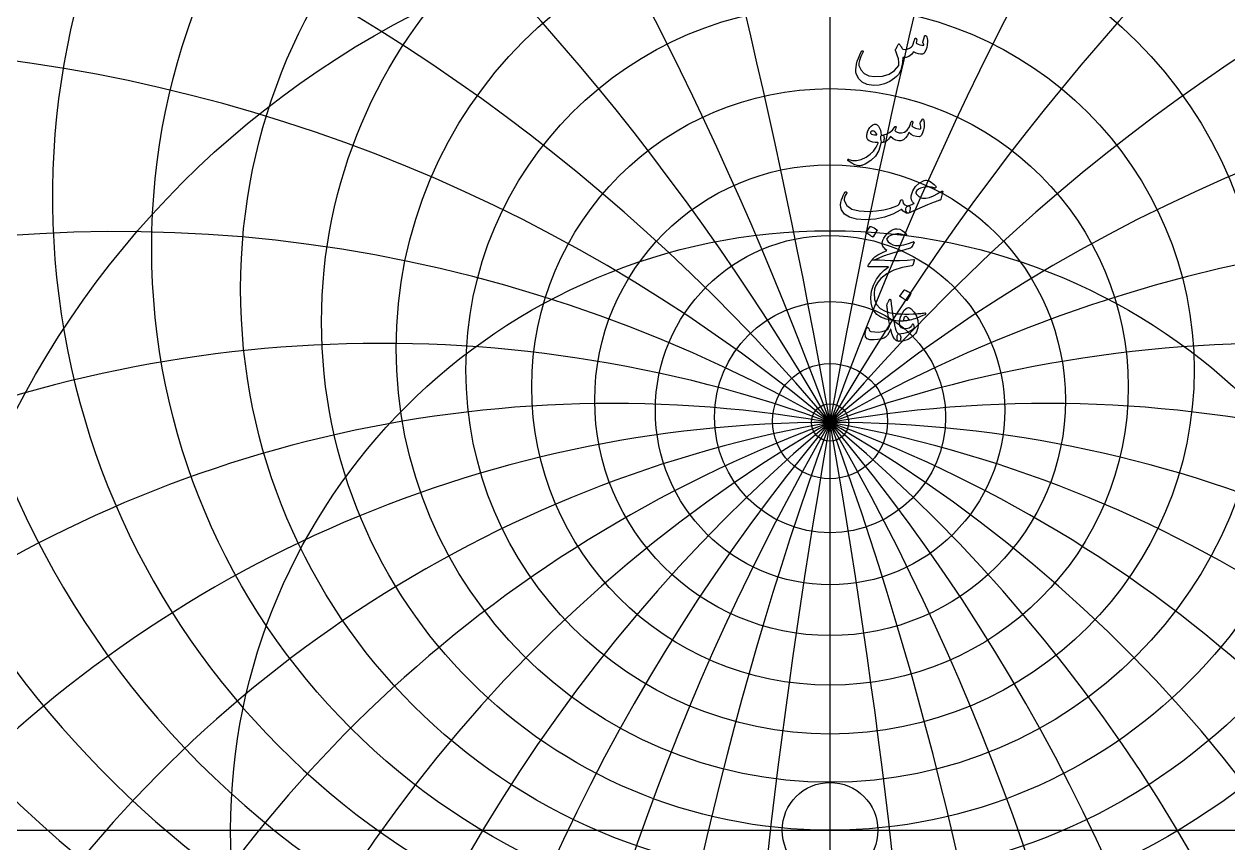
# Model space of a CAD drawing. Header units: millimetres. Extents: x -59 to 59, y -59 to 61.
# Drawn here: x -33.7 to 16.6, y -0.5 to 33.7 of the extents above; entities that cross this region are included whole.
import ezdxf

# ---------------------------------------------------------------- set-up
doc = ezdxf.new("R2010")
doc.units = ezdxf.units.MM
for name, color, linetype in [('CUT_INNER', 6, 'Continuous'), ('CUT_OUTER', 1, 'Continuous'), ('ENGRAVE', 7, 'Continuous'), ('ENGRAVE_FINE', 8, 'Continuous'), ('TEXT', 5, 'Continuous')]:
    doc.layers.add(name, color=color, linetype=linetype)

msp = doc.modelspace()

# ---------------------------------------------------------------- linework, layer by layer
at = {"layer": 'CUT_INNER'}
msp.add_circle((0, 0), 2, dxfattribs=at)
at = {"layer": 'CUT_OUTER'}
msp.add_arc((-0.0002, -0.0001), 59.3249, 136.054439, 87.802065, dxfattribs=at)
at = {"layer": 'ENGRAVE'}
for points in [[(0, -58.5), (0, 58.5)], [(-58.5, 0), (58.5, 0)]]:
    msp.add_lwpolyline(points, dxfattribs=at)
for centre, radius in [((0, 0), 58.5), ((0, 24.3408), 28.3656), ((0, 22.6408), 24.6477), ((0, 21.2646), 21.2646), ((0, 0), 38.2935), ((0, 20.1502), 18.1433), ((0, 19.2522), 15.2274), ((0, 18.5373), 12.4722), ((0, 17.9807), 9.8412), ((0, 0), 25.0665), ((0, 17.5644), 7.3037), ((0, 17.2755), 4.8332), ((0, 17.1055), 2.406), ((0, 17.0494), 0.78)]:
    msp.add_circle(centre, radius, dxfattribs=at)
for centre, radius, start, end in [((0, 26.4508), 32.5159, 104.50551, 75.49449), ((0, 29.0934), 37.2329, 146.69677, 33.30323), ((0, 32.4472), 42.7079, 168.64959, 11.35041), ((0, 36.7831), 49.2254, 185.60814, 354.39186), ((0, 42.5292), 57.2287, 199.95904, 340.04096), ((0, -34.4796), 51.529, 42, 138), ((0, -34.4796), 51.529, 42, 138), ((-13.0985, 48.8843), 63.4637, 224.535726, 263.111304)]:
    msp.add_arc(centre, radius, start, end, dxfattribs=at)
at = {"layer": 'ENGRAVE_FINE'}
for centre, radius, start, end in [((-292.2353, -34.4796), 296.7435, 3.846969, 18.080135), ((-292.2353, -34.4796), 296.7435, 3.846969, 18.080135), ((292.2353, -34.4796), 296.7435, 161.919865, 176.153031), ((292.2353, -34.4796), 296.7435, 161.919865, 176.153031), ((-141.5747, -34.4796), 150.6606, 7.744385, 36.376389), ((-141.5747, -34.4796), 150.6606, 7.744385, 36.376389), ((141.5747, -34.4796), 150.6606, 143.623611, 172.255615), ((141.5747, -34.4796), 150.6606, 143.623611, 172.255615), ((-89.2508, -34.4796), 103.0579, 11.745134, 55.103196), ((-89.2508, -34.4796), 103.0579, 11.745134, 55.103196), ((89.2508, -34.4796), 103.0579, 124.896804, 168.254866), ((89.2508, -34.4796), 103.0579, 124.896804, 168.254866), ((-61.4098, -34.4796), 80.1648, 15.907198, 74.457561), ((-61.4098, -34.4796), 80.1648, 15.907198, 74.457561), ((61.4098, -34.4796), 80.1648, 105.542439, 164.092802), ((61.4098, -34.4796), 80.1648, 105.542439, 164.092802), ((-43.2379, -34.4796), 67.2663, 20.296793, 94.565762), ((-43.2379, -34.4796), 67.2663, 20.296793, 94.565762), ((43.2379, -34.4796), 67.2663, 85.434238, 159.703207), ((43.2379, -34.4796), 67.2663, 85.434238, 159.703207), ((-29.7503, -34.4796), 59.5005, 24.992282, 112.762358), ((-29.7503, -34.4796), 59.5005, 24.992282, 112.762358), ((29.7503, -34.4796), 59.5005, 67.237642, 155.007718), ((29.7503, -34.4796), 59.5005, 67.237642, 155.007718), ((-18.755, -34.4796), 54.836, 30.08929, 122.5356), ((-18.755, -34.4796), 54.836, 30.08929, 122.5356), ((18.755, -34.4796), 54.836, 57.4644, 149.91071), ((18.755, -34.4796), 54.836, 57.4644, 149.91071), ((-9.0859, -34.4796), 52.3239, 35.70752, 130.83453), ((-9.0859, -34.4796), 52.3239, 35.70752, 130.83453), ((9.0859, -34.4796), 52.3239, 49.16547, 144.29248), ((9.0859, -34.4796), 52.3239, 49.16547, 144.29248)]:
    msp.add_arc(centre, radius, start, end, dxfattribs=at)
at = {"layer": 'TEXT'}
for points in [[(3.9475, 33.1948), (3.9535, 33.2099), (3.9613, 33.2208), (3.9708, 33.2272), (3.9821, 33.2294), (3.9966, 33.2277), (4.0089, 33.2225), (4.0191, 33.2138), (4.0271, 33.2017), (4.0467, 33.1585), (4.0608, 33.1049), (4.0692, 33.0409), (4.072, 32.9665), (4.0645, 32.845), (4.0418, 32.7295), (4.0039, 32.6201), (3.951, 32.5167), (3.9328, 32.4918), (3.9129, 32.4726), (3.8913, 32.459), (3.8679, 32.451), (3.7834, 32.4456), (3.6923, 32.4605), (3.5948, 32.4957), (3.4908, 32.5513), (3.4032, 32.4313), (3.2997, 32.3515), (3.1801, 32.3119), (3.0445, 32.3126), (3.0401, 32.2396), (3.0337, 32.1695), (3.0254, 32.1021), (3.0151, 32.0375), (3.0029, 31.9754), (2.9887, 31.9152), (2.9726, 31.8569), (2.9546, 31.8006), (2.9126, 31.6989), (2.856, 31.6051), (2.7846, 31.519), (2.6985, 31.4408), (2.4972, 31.3067), (2.2843, 31.2124), (2.0596, 31.1579), (1.8232, 31.1432), (1.5571, 31.1793), (1.3467, 31.2738), (1.1921, 31.4267), (1.0933, 31.638), (1.0799, 31.7141), (1.0777, 31.804), (1.0868, 31.9078), (1.1071, 32.0254), (1.1397, 32.1543), (1.1858, 32.2884), (1.2453, 32.4276), (1.3181, 32.5721), (1.324, 32.5812), (1.3311, 32.5876), (1.3395, 32.5915), (1.3493, 32.5928), (1.359, 32.592), (1.3674, 32.5894), (1.3746, 32.585), (1.3804, 32.579), (1.3843, 32.5701), (1.3856, 32.5608), (1.3843, 32.5511), (1.3804, 32.5409), (1.2879, 32.3487), (1.2282, 32.1906), (1.2014, 32.0667), (1.2074, 31.977), (1.2948, 31.7792), (1.4323, 31.6354), (1.62, 31.5456), (1.8578, 31.5099), (2.1904, 31.5311), (2.4719, 31.6155), (2.7024, 31.7629), (2.8819, 31.9735), (2.8813, 32.1124), (2.8586, 32.259), (2.8138, 32.4134), (2.747, 32.5755), (2.7386, 32.592), (2.734, 32.6067), (2.7334, 32.6196), (2.7366, 32.6309), (2.7552, 32.6695), (2.7729, 32.7057), (2.7898, 32.7395), (2.8058, 32.771), (2.8209, 32.7997), (2.8352, 32.8251), (2.8486, 32.8472), (2.8612, 32.8661), (2.8683, 32.8741), (2.8759, 32.8774), (2.8839, 32.8759), (2.8923, 32.8696), (2.8966, 32.8648), (2.9027, 32.8575), (2.9105, 32.8475), (2.92, 32.835), (2.9308, 32.8199), (2.9425, 32.8021), (2.955, 32.7818), (2.9684, 32.7589), (2.9956, 32.7148), (3.0186, 32.6828), (3.0372, 32.6629), (3.0514, 32.6551), (3.1414, 32.6475), (3.2313, 32.6629), (3.3213, 32.7012), (3.4112, 32.7624), (3.4439, 32.803), (3.4761, 32.8696), (3.5079, 32.9621), (3.5393, 33.0806), (3.5423, 33.0919), (3.5479, 33.1014), (3.5561, 33.1092), (3.5669, 33.1152), (3.5771, 33.1191), (3.5868, 33.1204), (3.5961, 33.1191), (3.605, 33.1152), (3.6182, 33.0936), (3.6231, 33.053), (3.6199, 32.9933), (3.6084, 32.9146), (3.6783, 32.8718), (3.7529, 32.8437), (3.8322, 32.8302), (3.9164, 32.8315), (3.9153, 32.8568), (3.912, 32.8774), (3.9066, 32.8932), (3.8991, 32.9042), (3.8904, 32.9146), (3.8852, 32.925), (3.8835, 32.9353), (3.8852, 32.9457)], [(3.8662, 29.7374), (3.8738, 29.7425), (3.8826, 29.7408), (3.8928, 29.7322), (3.9042, 29.7166), (3.9166, 29.6902), (3.9259, 29.6526), (3.9321, 29.6037), (3.9354, 29.5436), (3.9365, 29.4753), (3.9328, 29.4087), (3.9244, 29.3438), (3.9112, 29.2807), (3.8727, 29.1579), (3.8299, 29.0696), (3.7827, 29.016), (3.7313, 28.997), (3.6095, 29.0041), (3.4969, 29.0359), (3.3933, 29.0923), (3.2988, 29.1734), (3.2339, 29.0456), (3.157, 28.9459), (3.0679, 28.8744), (2.9667, 28.8309), (2.8605, 28.8214), (2.753, 28.8482), (2.6443, 28.9114), (2.5342, 29.0108), (2.4451, 28.8973), (2.3578, 28.8162), (2.2721, 28.7676), (2.1882, 28.7513), (2.1714, 28.7609), (2.1554, 28.7894), (2.1402, 28.837), (2.126, 28.9036), (2.1208, 28.9693), (2.1294, 29.0177), (2.1519, 29.0489), (2.1882, 29.0627), (2.3478, 29.0988), (2.4875, 29.1691), (2.6073, 29.2735), (2.7072, 29.4121), (2.7126, 29.4197), (2.7184, 29.4251), (2.7247, 29.4284), (2.7314, 29.4294), (2.7396, 29.4286), (2.747, 29.426), (2.7535, 29.4217), (2.7591, 29.4156), (2.7623, 29.397), (2.7548, 29.3654), (2.7364, 29.3209), (2.7072, 29.2634), (2.7455, 29.219), (2.8049, 29.1864), (2.8856, 29.1654), (2.9874, 29.1561), (3.1144, 29.1827), (3.2253, 29.2694), (3.3202, 29.4162), (3.3991, 29.6232), (3.403, 29.6338), (3.4078, 29.6413), (3.4134, 29.6459), (3.4199, 29.6474), (3.4296, 29.6465), (3.4381, 29.6439), (3.4452, 29.6396), (3.451, 29.6336), (3.4554, 29.6249), (3.4579, 29.6163), (3.4588, 29.6076), (3.4579, 29.599), (3.4234, 29.4537), (3.4638, 29.4178), (3.5124, 29.3862), (3.5693, 29.3589), (3.6344, 29.336), (3.6977, 29.3211), (3.746, 29.3179), (3.779, 29.3263), (3.797, 29.3464), (3.8028, 29.3771), (3.7996, 29.4208), (3.7873, 29.4774), (3.7659, 29.5471), (3.7695, 29.5667), (3.7875, 29.605), (3.8197, 29.6619), (3.8662, 29.7374)], [(2.1191, 28.7133), (2.038, 28.4285), (1.902, 28.19), (1.711, 27.9978), (1.4652, 27.8518), (1.4308, 27.837), (1.3968, 27.8237), (1.3633, 27.8119), (1.3302, 27.8017), (1.2978, 27.7931), (1.2662, 27.7865), (1.2355, 27.7819), (1.2057, 27.7792), (1.1313, 27.7898), (1.0327, 27.8285), (0.9099, 27.8953), (0.7629, 27.9902), (0.7471, 28.0038), (0.7378, 28.017), (0.735, 28.0298), (0.7386, 28.0421), (0.7469, 28.0516), (0.7577, 28.0559), (0.7711, 28.0551), (0.7871, 28.049), (0.94, 27.9995), (1.1114, 27.9997), (1.3015, 28.0497), (1.5101, 28.1494), (1.6805, 28.265), (1.8215, 28.401), (1.9331, 28.5574), (2.0153, 28.734), (2.0146, 28.7403), (2.0127, 28.7453), (2.0094, 28.749), (2.0049, 28.7513), (1.8857, 28.7583), (1.7843, 28.7721), (1.7006, 28.7929), (1.6347, 28.8205), (1.5837, 28.8633), (1.5517, 28.9226), (1.5387, 28.9983), (1.5447, 29.0904), (1.5467, 29.1026), (1.5491, 29.115), (1.5519, 29.1277), (1.5551, 29.1406), (1.5588, 29.1539), (1.5629, 29.1678), (1.5675, 29.1824), (1.5724, 29.1976), (1.6131, 29.2965), (1.6624, 29.3784), (1.7203, 29.4435), (1.7869, 29.4917), (1.855, 29.5181), (1.9175, 29.5177), (1.9744, 29.4904), (2.0256, 29.4364), (2.0704, 29.3611), (2.1043, 29.2738), (2.1275, 29.1743), (2.1398, 29.0627), (2.1466, 29.0628), (2.1532, 29.0631), (2.1596, 29.0637), (2.1658, 29.0644), (2.1719, 29.0652), (2.1783, 29.0657), (2.1849, 29.0661), (2.1917, 29.0662), (2.2151, 29.0612), (2.2332, 29.0463), (2.2462, 29.0214), (2.254, 28.9866), (2.2572, 28.9483), (2.2566, 28.9096), (2.252, 28.8705), (2.2436, 28.8309), (2.2326, 28.7961), (2.2202, 28.7712), (2.2066, 28.7563), (2.1917, 28.7513), (2.126, 28.7513), (2.1255, 28.7451), (2.1242, 28.7366), (2.1221, 28.726), (2.1191, 28.7133)], [(1.953, 29.1008), (1.9167, 29.1641), (1.8769, 29.2089), (1.8336, 29.235), (1.7869, 29.2426), (1.759, 29.2353), (1.7342, 29.2236), (1.7123, 29.2076), (1.6935, 29.1873), (1.6875, 29.1764), (1.6866, 29.1648), (1.6909, 29.1522), (1.7004, 29.1388), (1.7361, 29.1075), (1.7878, 29.0861), (1.8555, 29.0746), (1.9391, 29.0731), (1.9478, 29.0748), (1.953, 29.08), (1.9547, 29.0887), (1.953, 29.1008)], [(0.6366, 26.6763), (0.6489, 26.6897), (0.6617, 26.6954), (0.6749, 26.6932), (0.6885, 26.6833), (0.6989, 26.6703), (0.7023, 26.6556), (0.6989, 26.6391), (0.6885, 26.621), (0.6357, 26.5392), (0.602, 26.4636), (0.5873, 26.3939), (0.5916, 26.3304), (0.6999, 26.1215), (0.9108, 25.9758), (1.2241, 25.8932), (1.6399, 25.8737), (1.9484, 25.8964), (2.2445, 25.9437), (2.5279, 26.0158), (2.7989, 26.1124), (2.8467, 26.1407), (2.8862, 26.1842), (2.9176, 26.2428), (2.9407, 26.3165), (2.9485, 26.3375), (2.9615, 26.352), (2.9796, 26.36), (3.003, 26.3615), (3.0196, 26.3544), (3.0315, 26.3399), (3.0387, 26.318), (3.0411, 26.2889), (3.0573, 26.2166), (3.1025, 26.1626), (3.1766, 26.1267), (3.2798, 26.1089), (3.317, 26.1007), (3.342, 26.0795), (3.355, 26.0454), (3.3559, 25.9982), (3.3433, 25.9104), (3.3265, 25.8477), (3.3053, 25.8101), (3.2798, 25.7976), (3.2039, 25.8075), (3.1319, 25.8374), (3.0638, 25.8871), (2.9995, 25.9567), (2.9941, 25.9595), (2.9848, 25.9576), (2.9716, 25.9509), (2.9546, 25.9394), (2.6319, 25.7578), (2.2799, 25.6281), (1.8985, 25.5502), (1.4877, 25.5243), (1.108, 25.5502), (0.813, 25.6281), (0.6028, 25.7578), (0.4774, 25.9394), (0.4489, 26.0408), (0.4394, 26.1444), (0.4489, 26.2501), (0.4774, 26.358), (0.5159, 26.4584), (0.5553, 26.5449), (0.5955, 26.6175), (0.6366, 26.6763)], [(4.7086, 26.666), (4.6394, 26.3892), (4.6316, 26.3758), (4.6187, 26.3632), (4.6005, 26.3516), (4.5772, 26.3407), (4.5254, 26.3225), (4.4703, 26.3023), (4.4121, 26.2801), (4.3505, 26.256), (4.2858, 26.2301), (4.2178, 26.2028), (4.1465, 26.1739), (4.072, 26.1435), (3.2763, 25.7976), (3.24, 25.8056), (3.2106, 25.8296), (3.1881, 25.8696), (3.1725, 25.9256), (3.1699, 25.985), (3.1864, 26.0354), (3.2218, 26.0767), (3.2763, 26.1089), (3.2831, 26.1121), (3.2966, 26.118), (3.3169, 26.1268), (3.3438, 26.1384), (3.3772, 26.1525), (3.4169, 26.1691), (3.4628, 26.188), (3.515, 26.2093), (3.4478, 26.2783), (3.4052, 26.3537), (3.3872, 26.4357), (3.3939, 26.5241), (3.4605, 26.7345), (3.5738, 26.9125), (3.7339, 27.058), (3.9406, 27.1711), (3.9858, 27.1817), (4.0383, 27.1789), (4.0982, 27.1626), (4.1655, 27.133), (4.2353, 27.0926), (4.2995, 27.0474), (4.3581, 26.9974), (4.4111, 26.9427), (4.426, 26.9226), (4.4327, 26.9038), (4.4312, 26.8863), (4.4215, 26.8701), (4.4068, 26.8575), (4.3903, 26.851), (4.3722, 26.8506), (4.3523, 26.8562), (4.2487, 26.8889), (4.1386, 26.9038), (4.0221, 26.901), (3.8991, 26.8805), (3.7877, 26.8472), (3.6993, 26.8026), (3.6337, 26.7468), (3.5911, 26.6798), (3.5868, 26.65), (3.5981, 26.6158), (3.6249, 26.5773), (3.6673, 26.5345), (3.7157, 26.4956), (3.7641, 26.4653), (3.8126, 26.4437), (3.861, 26.4307), (4.0061, 26.427), (4.1611, 26.4575), (4.3261, 26.5222), (4.501, 26.621), (4.5199, 26.6329), (4.5382, 26.6443), (4.5562, 26.6554), (4.5737, 26.666), (4.5906, 26.6759), (4.6066, 26.685), (4.6217, 26.6932), (4.636, 26.7006), (4.6755, 26.7191), (4.7008, 26.7196), (4.7119, 26.7019), (4.7086, 26.666)], [(1.6849, 25.2406), (1.6892, 25.2449), (1.6952, 25.2475), (1.703, 25.2484), (1.7125, 25.2475), (1.7798, 25.2202), (1.8431, 25.1869), (1.9026, 25.1476), (1.9582, 25.1022), (1.9636, 25.0953), (1.966, 25.0883), (1.9653, 25.0814), (1.9616, 25.0745), (1.799, 24.8116), (1.793, 24.8053), (1.7852, 24.8038), (1.7757, 24.807), (1.7644, 24.815), (1.7547, 24.8219), (1.7394, 24.8323), (1.7184, 24.8462), (1.6918, 24.8635), (1.6591, 24.8842), (1.62, 24.9084), (1.5744, 24.9361), (1.5223, 24.9673), (1.5153, 24.9724), (1.5119, 24.9776), (1.5119, 24.9828), (1.5153, 24.988)], [(3.5098, 24.602), (3.5127, 24.5776), (3.4969, 24.532), (3.4625, 24.4652), (3.4095, 24.3771), (3.3983, 24.3629), (3.3853, 24.3512), (3.3706, 24.3421), (3.3542, 24.3356), (3.1327, 24.2747), (2.9355, 24.2197), (2.7626, 24.1709), (2.6138, 24.128), (2.4892, 24.0915), (2.3889, 24.0615), (2.3128, 24.0379), (2.2609, 24.0208), (1.8423, 23.834), (1.8129, 23.8318), (1.7904, 23.8357), (1.7748, 23.8457), (1.7662, 23.8617), (1.7659, 23.8675), (1.7688, 23.8746), (1.7746, 23.8831), (1.7835, 23.8928), (1.8687, 23.9728), (1.9962, 24.0571), (2.1662, 24.1458), (2.3785, 24.2388), (2.3208, 24.2881), (2.2721, 24.3356), (2.2326, 24.3815), (2.2021, 24.4256), (2.1833, 24.4738), (2.1787, 24.532), (2.1885, 24.6001), (2.2125, 24.6781), (2.2514, 24.7594), (2.3059, 24.8407), (2.3759, 24.922), (2.4616, 25.0033), (2.5548, 25.0736), (2.6441, 25.1218), (2.7295, 25.148), (2.811, 25.1521), (2.9215, 25.1298), (3.0212, 25.0838), (3.11, 25.0139), (3.1881, 24.9203), (3.195, 24.9086), (3.1985, 24.8978), (3.1985, 24.8879), (3.195, 24.8788), (3.1874, 24.8704), (3.1786, 24.8658), (3.1684, 24.8652), (3.157, 24.8684), (3.106, 24.8846), (3.0571, 24.8987), (3.01, 24.9106), (2.9649, 24.9203), (2.922, 24.9277), (2.8815, 24.9324), (2.8433, 24.9346), (2.8075, 24.9342), (2.6585, 24.9166), (2.5333, 24.8745), (2.4319, 24.8077), (2.3543, 24.7162), (2.4369, 24.6074), (2.529, 24.5268), (2.6307, 24.4742), (2.7418, 24.4498), (2.9072, 24.4481), (3.0852, 24.474), (3.2757, 24.5276), (3.4787, 24.6089), (3.4871, 24.6111), (3.4951, 24.6107), (3.5027, 24.6076), (3.5098, 24.602)], [(2.0741, 23.8444), (2.518, 23.8288), (2.9018, 23.8271), (3.2255, 23.8392), (3.4891, 23.8651), (3.4972, 23.8661), (3.5042, 23.8655), (3.5102, 23.8635), (3.515, 23.8599), (3.5186, 23.8551), (3.5207, 23.8491), (3.5212, 23.8421), (3.5202, 23.834), (3.5134, 23.8024), (3.5068, 23.7734), (3.5004, 23.7471), (3.4943, 23.7233), (3.4883, 23.7021), (3.4826, 23.6835), (3.4771, 23.6675), (3.4718, 23.6541), (3.4605, 23.6327), (3.4476, 23.6169), (3.4329, 23.6067), (3.4164, 23.6022), (3.0168, 23.5297), (2.6691, 23.4162), (2.3733, 23.2616), (2.1294, 23.0659), (2.0062, 22.9252), (1.9167, 22.7762), (1.8609, 22.619), (1.8388, 22.4536), (1.86, 22.1939), (1.9443, 21.9822), (2.0918, 21.8185), (2.3024, 21.7028), (2.4116, 21.6678), (2.5316, 21.6388), (2.6624, 21.6159), (2.8041, 21.599), (2.9563, 21.588), (3.1189, 21.5826), (3.2919, 21.5828), (3.4752, 21.5886), (3.5404, 21.5923), (3.6046, 21.5964), (3.6676, 21.601), (3.7295, 21.6059), (3.79, 21.6114), (3.8485, 21.6172), (3.905, 21.6235), (3.9596, 21.6302), (3.9763, 21.631), (3.9881, 21.6267), (3.9953, 21.6172), (3.9977, 21.6025), (3.9964, 21.5854), (3.9925, 21.5722), (3.986, 21.5629), (3.9769, 21.5575), (3.8792, 21.5162), (3.7866, 21.4788), (3.6993, 21.4453), (3.6171, 21.4157), (3.5403, 21.3897), (3.4692, 21.3672), (3.4037, 21.3482), (3.3438, 21.3326), (3.2875, 21.3212), (3.2326, 21.311), (3.1793, 21.3021), (3.1275, 21.2946), (3.0771, 21.2887), (3.0277, 21.2851), (2.9793, 21.2835), (2.9321, 21.2842), (2.6095, 21.3093), (2.3405, 21.3638), (2.1251, 21.4477), (1.9634, 21.561), (1.8447, 21.7026), (1.7618, 21.868), (1.7149, 22.0572), (1.7039, 22.2702), (1.7378, 22.5344), (1.8189, 22.7909), (1.9471, 23.0395), (2.1225, 23.2804), (2.1911, 23.3533), (2.2687, 23.4231), (2.3554, 23.49), (2.4512, 23.5537), (1.6139, 23.5607), (1.5938, 23.5693), (1.5854, 23.5849), (1.5886, 23.6074), (1.6036, 23.6368), (1.6317, 23.6796), (1.6572, 23.7181), (1.6801, 23.7522), (1.7004, 23.7821), (1.7182, 23.8074), (1.7333, 23.8279), (1.7458, 23.8437), (1.7558, 23.8547), (1.7783, 23.8567), (1.8388, 23.8556), (1.9374, 23.8515), (2.0741, 23.8444)], [(2.8785, 20.7524), (2.9035, 20.7403), (2.9234, 20.7212), (2.9381, 20.6953), (2.9476, 20.6624), (2.9539, 20.6218), (2.9554, 20.5828), (2.9522, 20.5457), (2.9442, 20.5102), (2.9323, 20.4799), (2.9174, 20.4583), (2.8994, 20.4453), (2.8785, 20.441), (2.7749, 20.4698), (2.689, 20.5422), (2.6209, 20.6583), (2.5705, 20.8181), (2.5641, 20.8457), (2.5584, 20.8696), (2.5537, 20.8898), (2.5498, 20.9063), (2.5468, 20.9192), (2.5446, 20.9284), (2.5433, 20.9339), (2.5429, 20.9357), (2.5377, 20.9459), (2.5325, 20.9487), (2.5273, 20.9442), (2.5221, 20.9323), (2.4633, 20.7995), (2.3976, 20.6953), (2.3249, 20.6196), (2.2453, 20.5725), (2.1299, 20.5361), (1.9945, 20.5137), (1.8393, 20.505), (1.6641, 20.5102), (1.5471, 20.5463), (1.4833, 20.6339), (1.4727, 20.7729), (1.5153, 20.9634), (1.5251, 20.9863), (1.537, 21.0032), (1.551, 21.014), (1.5672, 21.0188), (1.5832, 21.0173), (1.5966, 21.0093), (1.6075, 20.9948), (1.6157, 20.9738), (1.6332, 20.929), (1.6546, 20.8951), (1.6799, 20.8719), (1.7091, 20.8596), (1.8728, 20.8345), (2.0282, 20.8319), (2.1755, 20.8518), (2.3145, 20.8942), (2.3749, 20.9258), (2.4244, 20.9686), (2.4631, 21.0227), (2.491, 21.088), (2.4892, 21.1189), (2.4806, 21.1909), (2.465, 21.304), (2.4425, 21.4581), (2.4311, 21.5406), (2.4209, 21.6151), (2.412, 21.6816), (2.4045, 21.7401), (2.398, 21.7902), (2.3924, 21.8314), (2.3876, 21.8637), (2.3837, 21.8871), (2.3805, 21.923), (2.3811, 21.9546), (2.3857, 21.9819), (2.3941, 22.0048), (2.4075, 22.0332), (2.42, 22.0597), (2.4317, 22.0842), (2.4425, 22.1068), (2.4523, 22.1275), (2.4607, 22.1462), (2.4678, 22.1629), (2.4737, 22.1778), (2.4797, 22.1897), (2.4875, 22.1977), (2.497, 22.2018), (2.5083, 22.202), (2.5206, 22.1972), (2.5299, 22.1899), (2.5362, 22.1799), (2.5394, 22.1674), (2.5605, 21.9904), (2.5822, 21.8227), (2.6046, 21.6643), (2.6276, 21.5152), (2.6511, 21.3754), (2.6748, 21.2449), (2.6987, 21.1237), (2.7228, 21.0118), (2.752, 20.9074), (2.7876, 20.8294), (2.8298, 20.7777), (2.8785, 20.7524)], [(3.093, 22.586), (3.0973, 22.5903), (3.1033, 22.5929), (3.1111, 22.5938), (3.1206, 22.5929), (3.1879, 22.5657), (3.2512, 22.5324), (3.3107, 22.493), (3.3663, 22.4476), (3.3717, 22.4407), (3.3741, 22.4338), (3.3734, 22.4269), (3.3697, 22.4199), (3.2071, 22.157), (3.2011, 22.1507), (3.1933, 22.1492), (3.1838, 22.1525), (3.1725, 22.1605), (3.1628, 22.1674), (3.1474, 22.1778), (3.1265, 22.1916), (3.0999, 22.2089), (3.0672, 22.2297), (3.0281, 22.2539), (2.9825, 22.2816), (2.9303, 22.3127), (2.9234, 22.3179), (2.92, 22.3231), (2.92, 22.3283), (2.9234, 22.3334)], [(3.2763, 21.856), (3.3001, 21.8526), (3.3265, 21.8422), (3.3555, 21.8249), (3.387, 21.8007), (3.5222, 21.6566), (3.6162, 21.4945), (3.6692, 21.3141), (3.6811, 21.1156), (3.6705, 21.0123), (3.6491, 20.9202), (3.6169, 20.8393), (3.5738, 20.7697), (3.4344, 20.6259), (3.272, 20.5232), (3.0867, 20.4615), (2.8785, 20.441), (2.8575, 20.446), (2.8395, 20.4609), (2.8246, 20.4858), (2.8127, 20.5206), (2.8083, 20.5398), (2.8054, 20.5595), (2.804, 20.5796), (2.8041, 20.6001), (2.8053, 20.6205), (2.8071, 20.6399), (2.8096, 20.6585), (2.8127, 20.6763), (2.822, 20.707), (2.8361, 20.7299), (2.8549, 20.745), (2.8785, 20.7524), (3.0813, 20.7796), (3.2573, 20.8302), (3.4065, 20.9042), (3.5289, 21.0015), (3.523, 21.0501), (3.5159, 21.0888), (3.5075, 21.1176), (3.4977, 21.1364), (3.4861, 21.1526), (3.4752, 21.1632), (3.4653, 21.1682), (3.4562, 21.1675), (3.4499, 21.1654), (3.445, 21.1623), (3.4413, 21.1585), (3.4389, 21.1537), (3.4056, 21.0854), (3.3645, 21.0326), (3.3157, 20.9954), (3.259, 20.9738), (3.0945, 20.961), (2.9814, 21.0058), (2.9198, 21.1081), (2.9096, 21.2679), (2.9234, 21.3595), (2.9511, 21.4547), (2.9926, 21.5533), (3.048, 21.6553), (3.1064, 21.7431), (3.1639, 21.8058), (3.2205, 21.8435), (3.2763, 21.856)], [(3.1621, 21.4824), (3.1278, 21.4726), (3.1007, 21.4469), (3.0811, 21.4052), (3.0687, 21.3474), (3.069, 21.3384), (3.0696, 21.3319), (3.0707, 21.328), (3.0722, 21.3267), (3.107, 21.3182), (3.1423, 21.3137), (3.1779, 21.3131), (3.214, 21.3163), (3.2458, 21.323), (3.272, 21.3327), (3.2925, 21.3455), (3.3075, 21.3613), (3.2685, 21.4168), (3.2313, 21.4556), (3.1959, 21.4774), (3.1621, 21.4824)]]:
    msp.add_lwpolyline(points, close=True, dxfattribs=at)

doc.saveas('drawing.dxf')
